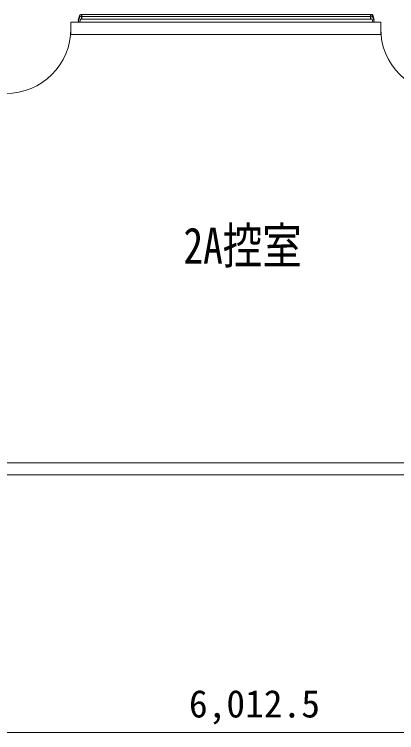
# Model space of a CAD drawing. Units: millimetres, scale not verified. Extents: x -18096 to 46307, y -19066 to 29624.
# Drawn here: x 794 to 5477, y -18971 to -10166 of the extents above; entities that cross this region are included whole.
import ezdxf
from ezdxf.enums import TextEntityAlignment as Align

# ---------------------------------------------------------------- set-up
doc = ezdxf.new("R2010")
doc.units = ezdxf.units.MM
doc.header["$LTSCALE"] = 380
for name, color, linetype, lineweight in [('0-D_1-C', 8, 'Continuous', 18), ('1-1_1-5', 8, 'Continuous', 18), ('1-9_0-9', 8, 'Continuous', 18), ('1-A_0-3', 8, 'Continuous', 18), ('2-9_0-7', 8, 'Continuous', 18), ('3-0_KUTAI', 1, 'Continuous', 18)]:
    doc.layers.add(name, color=color, linetype=linetype, lineweight=lineweight)
doc.styles.add('ＭＳ ゴシック', font='')
doc.styles.get('ＭＳ ゴシック').set_extended_font_data('MS Gothic')

msp = doc.modelspace()

# ---------------------------------------------------------------- linework, layer by layer
at = {"layer": '0-D_1-C'}
for p, q in [((1577, -10257.9), (1590.6, -10206.9)), ((1602.2, -10189.6), (1617.9, -10189.6)), ((1617.9, -10189.6), (1617.9, -10224.1)), ((1618.7, -10190.4), (1617.9, -10189.6)), ((1618.7, -10190.4), (1618.7, -10223.3)), ((1621.2, -10223.9), (1621.2, -10189.9)), ((5157.9, -10189.9), (1621.2, -10189.9)), ((5157.9, -10223.9), (5157.9, -10189.9)), ((5160.4, -10190.4), (5161.2, -10189.6)), ((5160.4, -10190.4), (5160.4, -10223.3)), ((5176.9, -10189.6), (5161.2, -10189.6)), ((5161.2, -10189.6), (5161.2, -10224.1)), ((5202.2, -10257.9), (5188.6, -10206.9)), ((1593.7, -10258.9), (1577.7, -10258.9)), ((1602.2, -10229.3), (1594.4, -10258.3)), ((1609, -10224.1), (1617.9, -10224.1)), ((1618.7, -10223.3), (1617.9, -10224.1)), ((1621.2, -10223.9), (5157.9, -10223.9)), ((5160.4, -10223.3), (5161.2, -10224.1)), ((5170.2, -10224.1), (5161.2, -10224.1)), ((5177, -10229.3), (5184.7, -10258.3)), ((5185.5, -10258.9), (5201.4, -10258.9))]:
    msp.add_line(p, q, dxfattribs=at)
for points in [[(1618.7, -10190.5), (1618.7, -10190.5), (1618.8, -10190.5), (1618.8, -10190.5), (1618.9, -10190.5), (1618.9, -10190.6), (1619, -10190.6), (1619.1, -10190.7), (1619.2, -10190.7), (1619.3, -10190.7), (1619.4, -10190.8), (1619.5, -10190.8), (1619.6, -10190.9), (1619.7, -10190.9), (1619.8, -10190.9), (1619.9, -10190.9), (1619.9, -10190.9), (1620, -10190.9), (1620, -10190.9), (1620, -10190.9), (1620, -10190.9), (1620, -10190.9), (1620.1, -10190.9), (1620.1, -10190.9), (1620.2, -10190.9), (1620.3, -10190.9), (1620.4, -10190.9), (1620.5, -10190.8), (1620.6, -10190.8), (1620.7, -10190.7), (1620.8, -10190.7), (1620.9, -10190.7), (1621, -10190.6), (1621, -10190.6), (1621.1, -10190.5), (1621.2, -10190.5), (1621.2, -10190.5), (1621.2, -10190.5), (1621.2, -10190.5)], [(5160.4, -10190.5), (5160.4, -10190.5), (5160.4, -10190.5), (5160.4, -10190.5), (5160.3, -10190.5), (5160.2, -10190.6), (5160.1, -10190.6), (5160.1, -10190.7), (5160, -10190.7), (5159.9, -10190.7), (5159.8, -10190.8), (5159.7, -10190.8), (5159.6, -10190.9), (5159.5, -10190.9), (5159.4, -10190.9), (5159.3, -10190.9), (5159.3, -10190.9), (5159.2, -10190.9), (5159.2, -10190.9), (5159.2, -10190.9), (5159.2, -10190.9), (5159.1, -10190.9), (5159.1, -10190.9), (5159, -10190.9), (5159, -10190.9), (5158.9, -10190.9), (5158.8, -10190.9), (5158.7, -10190.8), (5158.6, -10190.8), (5158.5, -10190.7), (5158.4, -10190.7), (5158.3, -10190.7), (5158.2, -10190.6), (5158.1, -10190.6), (5158.1, -10190.5), (5158, -10190.5), (5158, -10190.5), (5157.9, -10190.5), (5157.9, -10190.5)], [(1618.7, -10223.4), (1618.7, -10223.4), (1618.8, -10223.4), (1618.8, -10223.3), (1618.9, -10223.3), (1618.9, -10223.3), (1619, -10223.2), (1619.1, -10223.2), (1619.2, -10223.1), (1619.3, -10223.1), (1619.4, -10223), (1619.5, -10223), (1619.6, -10223), (1619.7, -10223), (1619.8, -10222.9), (1619.9, -10222.9), (1619.9, -10222.9), (1620, -10222.9), (1620, -10222.9), (1620, -10222.9), (1620, -10222.9), (1620, -10222.9), (1620.1, -10222.9), (1620.1, -10222.9), (1620.2, -10222.9), (1620.3, -10223), (1620.4, -10223), (1620.5, -10223), (1620.6, -10223), (1620.7, -10223.1), (1620.8, -10223.1), (1620.9, -10223.2), (1621, -10223.2), (1621, -10223.3), (1621.1, -10223.3), (1621.2, -10223.3), (1621.2, -10223.4), (1621.2, -10223.4), (1621.2, -10223.4)], [(5160.4, -10223.4), (5160.4, -10223.4), (5160.4, -10223.4), (5160.4, -10223.3), (5160.3, -10223.3), (5160.2, -10223.3), (5160.1, -10223.2), (5160.1, -10223.2), (5160, -10223.1), (5159.9, -10223.1), (5159.8, -10223), (5159.7, -10223), (5159.6, -10223), (5159.5, -10223), (5159.4, -10222.9), (5159.3, -10222.9), (5159.3, -10222.9), (5159.2, -10222.9), (5159.2, -10222.9), (5159.2, -10222.9), (5159.2, -10222.9), (5159.1, -10222.9), (5159.1, -10222.9), (5159, -10222.9), (5159, -10222.9), (5158.9, -10223), (5158.8, -10223), (5158.7, -10223), (5158.6, -10223), (5158.5, -10223.1), (5158.4, -10223.1), (5158.3, -10223.2), (5158.2, -10223.2), (5158.1, -10223.3), (5158.1, -10223.3), (5158, -10223.3), (5158, -10223.4), (5157.9, -10223.4), (5157.9, -10223.4)]]:
    msp.add_lwpolyline(points, dxfattribs=at)
for centre, radius, start, end in [((1577.7, -10258.1), 0.8, 165, 270), ((1593.7, -10258.1), 0.8, 270, 345), ((1609, -10231.1), 7, 90, 165), ((5170.2, -10231.1), 7, 15, 90), ((5185.5, -10258.1), 0.8, 195, 270), ((5201.4, -10258.1), 0.8, 270, 15)]:
    msp.add_arc(centre, radius, start, end, dxfattribs=at)
for centre, major_axis, start_param, end_param in [((1598.4, -10212.9), (4.4, 23.2), 0.072552, 1.381549), ((5180.7, -10212.9), (-4.4, 23.2), 4.901636, 6.210633)]:
    msp.add_ellipse(centre, major_axis=major_axis, ratio=0.37945, start_param=start_param, end_param=end_param, dxfattribs=at)
at = {"layer": '1-1_1-5'}
for p, q in [((1577, -10233.9), (1590.6, -10182.9)), ((1602.2, -10165.6), (1617.9, -10165.6)), ((1618.7, -10166.4), (1617.9, -10165.6)), ((1617.9, -10165.6), (1617.9, -10189.6)), ((1618.7, -10166.4), (1618.7, -10190.6)), ((1621.2, -10189.6), (1621.2, -10165.9)), ((5157.9, -10165.9), (1621.2, -10165.9)), ((5157.9, -10189.6), (5157.9, -10165.9)), ((5160.4, -10166.4), (5161.2, -10165.6)), ((5160.4, -10166.4), (5160.4, -10190.6)), ((5176.9, -10165.6), (5161.2, -10165.6)), ((5161.2, -10165.6), (5161.2, -10189.6)), ((5202.2, -10233.9), (5188.6, -10182.9)), ((1583.1, -10234.9), (1577.7, -10234.9)), ((5196.1, -10234.9), (5201.4, -10234.9))]:
    msp.add_line(p, q, dxfattribs=at)
for points in [[(1618.7, -10166.5), (1618.7, -10166.5), (1618.8, -10166.5), (1618.8, -10166.5), (1618.9, -10166.5), (1618.9, -10166.6), (1619, -10166.6), (1619.1, -10166.7), (1619.2, -10166.7), (1619.3, -10166.7), (1619.4, -10166.8), (1619.5, -10166.8), (1619.6, -10166.9), (1619.7, -10166.9), (1619.8, -10166.9), (1619.9, -10166.9), (1619.9, -10166.9), (1620, -10166.9), (1620, -10166.9), (1620, -10166.9), (1620, -10166.9), (1620, -10166.9), (1620.1, -10166.9), (1620.1, -10166.9), (1620.2, -10166.9), (1620.3, -10166.9), (1620.4, -10166.9), (1620.5, -10166.8), (1620.6, -10166.8), (1620.7, -10166.7), (1620.8, -10166.7), (1620.9, -10166.7), (1621, -10166.6), (1621, -10166.6), (1621.1, -10166.5), (1621.2, -10166.5), (1621.2, -10166.5), (1621.2, -10166.5), (1621.2, -10166.5)], [(5160.4, -10166.5), (5160.4, -10166.5), (5160.4, -10166.5), (5160.4, -10166.5), (5160.3, -10166.5), (5160.2, -10166.6), (5160.1, -10166.6), (5160.1, -10166.7), (5160, -10166.7), (5159.9, -10166.7), (5159.8, -10166.8), (5159.7, -10166.8), (5159.6, -10166.9), (5159.5, -10166.9), (5159.4, -10166.9), (5159.3, -10166.9), (5159.3, -10166.9), (5159.2, -10166.9), (5159.2, -10166.9), (5159.2, -10166.9), (5159.2, -10166.9), (5159.1, -10166.9), (5159.1, -10166.9), (5159, -10166.9), (5159, -10166.9), (5158.9, -10166.9), (5158.8, -10166.9), (5158.7, -10166.8), (5158.6, -10166.8), (5158.5, -10166.7), (5158.4, -10166.7), (5158.3, -10166.7), (5158.2, -10166.6), (5158.1, -10166.6), (5158.1, -10166.5), (5158, -10166.5), (5158, -10166.5), (5157.9, -10166.5), (5157.9, -10166.5)]]:
    msp.add_lwpolyline(points, dxfattribs=at)
for centre, start, end in [((1577.7, -10234.1), 165, 270), ((5201.4, -10234.1), 270, 15)]:
    msp.add_arc(centre, 0.8, start, end, dxfattribs=at)
for centre, major_axis, start_param, end_param in [((1598.4, -10188.9), (4.4, 23.2), 0.072552, 1.381549), ((5180.7, -10188.9), (-4.4, 23.2), 4.901636, 6.210633)]:
    msp.add_ellipse(centre, major_axis=major_axis, ratio=0.37945, start_param=start_param, end_param=end_param, dxfattribs=at)
at = {"layer": '1-9_0-9'}
for centre, start, end in [((686.9, -10336.9), 270, 0), ((6081.9, -10336.9), 180, 270)]:
    msp.add_arc(centre, 800, start, end, dxfattribs=at)
at = {"layer": '1-A_0-3'}
for p, q in [((1486.9, -10411.9), (1486.9, -10261.9)), ((1486.9, -10261.9), (5281.9, -10261.9)), ((5281.9, -10411.9), (5281.9, -10261.9)), ((1486.9, -10411.9), (5281.9, -10411.9)), ((6506.9, -15661.9), (656.9, -15661.9)), ((8231.9, -15811.9), (-1068.1, -15811.9))]:
    msp.add_line(p, q, dxfattribs=at)
at = {"layer": '3-0_KUTAI'}
msp.add_line((681.9, -18971.4), (6494.4, -18971.4), dxfattribs=at)

# ---------------------------------------------------------------- texts
at = {"layer": '2-9_0-7', "style": 'ＭＳ ゴシック', "width": 0.8}
msp.add_text('2A控室', height=443, dxfattribs=at).set_placement((2865.2, -13354.5), align=Align.BOTTOM_LEFT)
at = {"layer": '3-0_KUTAI', "color": 3, "style": 'ＭＳ ゴシック'}
msp.add_text('6,012.5', height=337.1, dxfattribs=at).set_placement((2932.8, -18886.9), align=Align.BOTTOM_LEFT)

doc.saveas('drawing.dxf')
